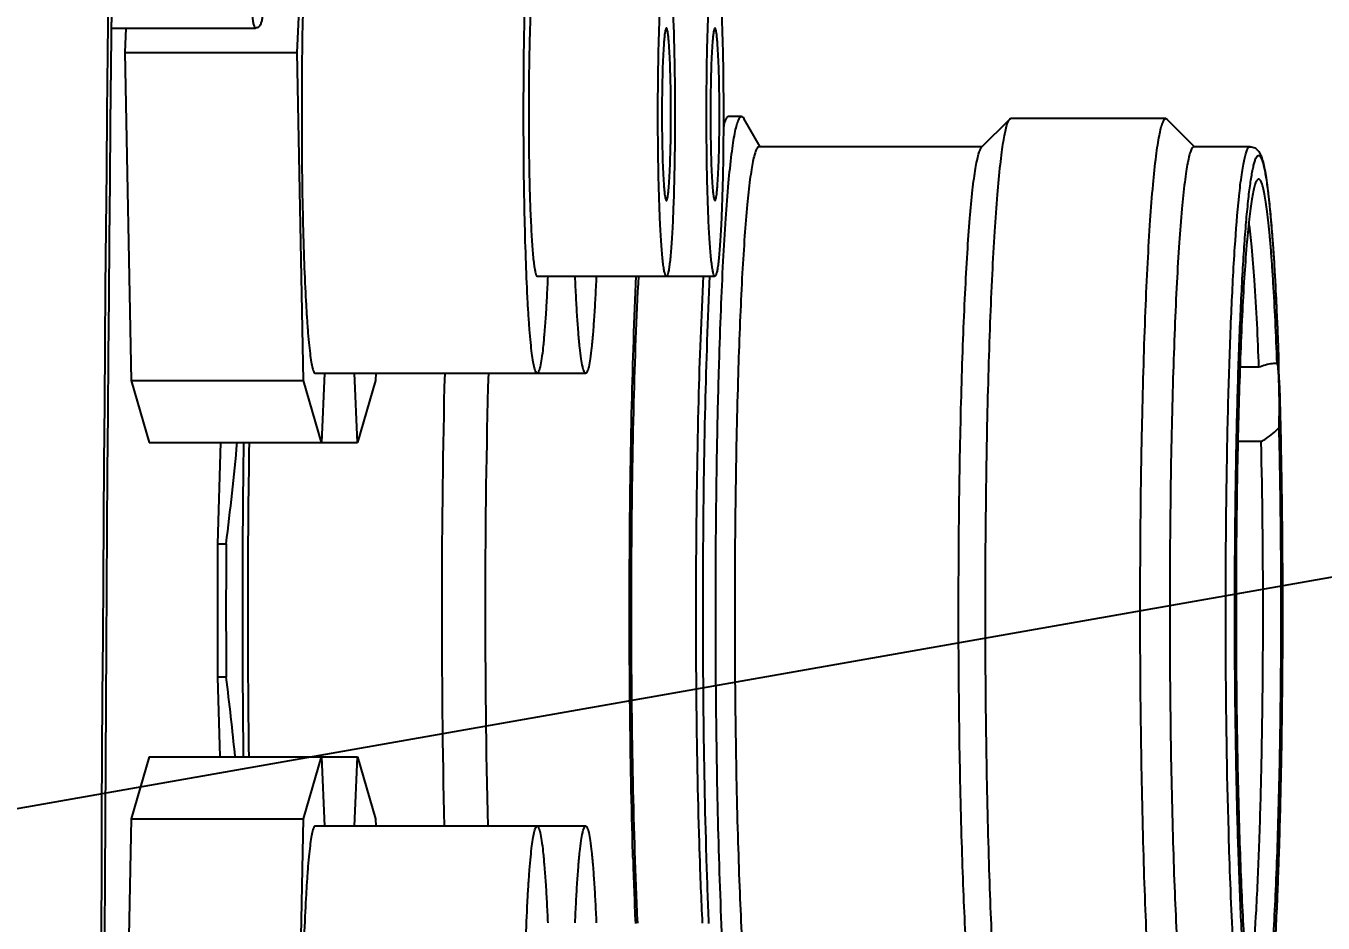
# Model space of a CAD drawing. Header units: millimetres. Extents: x 5828 to 6704, y 123 to 421.
# Drawn here: x 6614.649 to 6616.653, y 235.549 to 236.936 of the extents above; entities that cross this region are included whole.
import ezdxf

# ---------------------------------------------------------------- set-up
doc = ezdxf.new("R2010")
doc.units = ezdxf.units.MM
for name, color, linetype in [('外形图', 7, 'Continuous'), ('尺寸标注', 7, 'Continuous'), ('运动范围', 7, 'Continuous')]:
    doc.layers.add(name, color=color, linetype=linetype)
doc.styles.add('微软雅黑', font='msyh.ttc', dxfattribs={"height": 1.5})
doc.dimstyles.new('尺寸标注_1_15比例', dxfattribs={"dimtxt": 1.5, "dimasz": 1.25, "dimexe": 0.5, "dimexo": 0.4, "dimgap": 0.5, "dimtad": 1, "dimdec": 1, "dimlfac": 15, "dimdsep": 46, "dimtxsty": '微软雅黑', "dimcen": 0.09, "dimadec": 0, "dimazin": 0, "dimtp": 0.01, "dimtm": 0.01, "dimtfac": 1, "dimtdec": 1, "dimtofl": 0, "dimtmove": 0, "dimatfit": 3, "dimfxl": 1, "dimtolj": 1, "dimarcsym": 0})

# ---------------------------------------------------------------- blocks, each defined once
blk = doc.blocks.new('*D964')
at = {"layer": 'Defpoints', "color": 0}
for p in [(6599.8696, 245.0776), (6642.7754, 240.6831), (6560.7519, 234.3658), (6606.9481, 234.3718), (6651.9644, 234.3658)]:
    blk.add_point(p, dxfattribs=at)
at = {"layer": '尺寸标注', "color": 0, "lineweight": -2}
blk.add_arc((6606.914, 234.3658), 12.8206, 15.57922, 174.41148, dxfattribs=at)
at = {"layer": '尺寸标注', "color": 0}
for points in [[(6619.0604, 237.7629), (6619.4668, 237.8551), (6619.5402, 236.59)], [(6593.9463, 235.6245), (6594.3625, 235.6042), (6594.0935, 234.3658)]]:
    blk.add_solid(points, dxfattribs=at)
at = {"layer": '尺寸标注', "color": 0, "insert": (6607.3758, 248.4579), "char_height": 1.5, "attachment_point": 5, "rotation": 358.1233, "style": '微软雅黑'}
blk.add_mtext('\\A1;-\\A1;170%%d', dxfattribs=at)

msp = doc.modelspace()

# ---------------------------------------------------------------- linework, layer by layer
at = {"layer": '外形图'}
for p, q in [((6615.0678, 236.895), (6615.086, 237.3063)), ((6614.7805, 236.9325), (6615.0035, 236.9325)), ((6614.8032, 236.9325), (6614.8015, 236.895)), ((6614.8015, 236.895), (6615.0678, 236.895)), ((6614.8015, 236.895), (6614.8111, 236.3878)), ((6615.0774, 236.3878), (6615.0678, 236.895)), ((6615.7543, 236.7958), (6615.7343, 236.7958)), ((6615.7829, 236.7491), (6615.7579, 236.7927)), ((6616.1251, 236.7482), (6616.1683, 236.7914)), ((6616.41, 236.7925), (6616.1704, 236.7925)), ((6616.41, 236.7925), (6616.4121, 236.7914)), ((6616.4538, 236.7496), (6616.4121, 236.7914)), ((6616.1261, 236.7491), (6615.7812, 236.7491)), ((6616.5399, 236.7491), (6616.4533, 236.7491)), ((6616.523, 236.6724), (6616.5231, 236.6734)), ((6615.4384, 236.5491), (6615.7132, 236.5491)), ((6615.7494, 236.4142), (6615.7493, 236.4085)), ((6616.5537, 236.4082), (6616.5244, 236.4082)), ((6616.5818, 236.4141), (6616.5809, 236.4141)), ((6614.8111, 236.3878), (6615.0774, 236.3878)), ((6614.8111, 236.3878), (6614.8388, 236.292)), ((6615.1051, 236.292), (6615.0774, 236.3878)), ((6615.0956, 236.3991), (6615.5135, 236.3991)), ((6615.1099, 236.3991), (6615.1051, 236.292)), ((6615.1611, 236.292), (6615.1563, 236.3991)), ((6615.1888, 236.3878), (6615.1611, 236.292)), ((6615.189, 236.3991), (6615.1888, 236.3878)), ((6616.5849, 236.3883), (6616.5851, 236.3845)), ((6616.5851, 236.3845), (6616.5851, 236.3841)), ((6616.5851, 236.3845), (6616.5851, 236.3841)), ((6614.8388, 236.292), (6615.1611, 236.292)), ((6614.9494, 236.292), (6614.9447, 236.1356)), ((6616.5571, 236.2933), (6616.5211, 236.2933)), ((6614.9447, 236.1356), (6614.958, 236.1356)), ((6614.958, 235.9293), (6614.9447, 235.9293)), ((6614.9447, 235.9293), (6614.9484, 235.8063)), ((6614.8388, 235.8063), (6614.8111, 235.7104)), ((6614.8388, 235.8063), (6615.1611, 235.8063)), ((6615.0774, 235.7104), (6615.1051, 235.8063)), ((6615.1051, 235.8063), (6615.1099, 235.6991)), ((6615.1563, 235.6991), (6615.1611, 235.8063)), ((6615.1611, 235.8063), (6615.1888, 235.7104)), ((6614.8111, 235.7104), (6614.8015, 235.2033)), ((6614.8111, 235.7104), (6615.0774, 235.7104)), ((6615.0678, 235.2033), (6615.0774, 235.7104)), ((6615.1888, 235.7104), (6615.189, 235.6991)), ((6615.5135, 235.6991), (6615.0956, 235.6991)), ((6616.5075, 235.6699), (6616.5074, 235.6741)), ((6616.5214, 235.6767), (6616.5213, 235.6808)), ((6615.5865, 235.6508), (6615.5864, 235.6565))]:
    msp.add_line(p, q, dxfattribs=at)
for centre, radius, start, end in [((6869.0406, 234.3658), 254.2786, 179.349058, 180.650944), ((6867.1495, 234.3658), 252.3822, 179.349108, 180.650894), ((6867.1323, 234.3658), 252.365, 179.349137, 180.650872), ((6608.2786, 236.1339), 8.3103, 1.72847, 1.93604), ((6608.3425, 236.1355), 8.2463, 1.75618, 1.93951), ((6615.9137, 236.3611), 0.6713, 2.0065, 2.3734), ((6615.8063, 236.3573), 0.7788, 1.7279, 2.0091), ((6610.3624, 236.7184), 4.6323, 352.772, 354.7178), ((6633.7646, 236.0322), 18.7816, 179.20713, 180.68986), ((6630.6887, 236.0321), 15.6974, 179.05051, 180.82464), ((6635.9052, 236.0325), 20.9608, 179.71808, 180.28193), ((6635.9185, 236.0325), 20.9608, 179.71808, 180.28193), ((6610.2713, 235.3359), 4.7241, 5.715, 7.2169), ((6623.4675, 235.8849), 7.8845, 181.70142, 182.4429), ((6622.8971, 235.8891), 7.3117, 181.82197, 182.66549), ((6622.8329, 235.8869), 7.1474, 181.82023, 182.71057), ((6624.0368, 235.9014), 8.3409, 181.7217, 182.4226)]:
    msp.add_arc(centre, radius, start, end, dxfattribs=at)
for points, knots in [([(6615.0035, 236.9325), (6615.0029, 236.9325), (6615.0018, 236.9343), (6615.0009, 236.9375), (6614.9997, 236.9432), (6614.9987, 236.9509), (6614.9976, 236.9607), (6614.9962, 236.9775), (6614.9946, 237.0029), (6614.9932, 237.0378), (6614.9921, 237.0776), (6614.9914, 237.1209), (6614.9912, 237.1658), (6614.9914, 237.2107), (6614.9921, 237.254), (6614.9932, 237.2938), (6614.9946, 237.3287), (6614.9962, 237.3541), (6614.9976, 237.3709), (6614.9987, 237.3807), (6614.9997, 237.3884), (6615.0009, 237.3941), (6615.0018, 237.3973), (6615.0029, 237.3991), (6615.0035, 237.3991)], [0, 0, 0, 0, 0.003501, 0.011098, 0.023219, 0.039844, 0.060848, 0.086047, 0.148051, 0.22352, 0.309577, 0.402928, 0.5, 0.597072, 0.690423, 0.77648, 0.851949, 0.913953, 0.939152, 0.960156, 0.976781, 0.988902, 0.996499, 1, 1, 1, 1]), ([(6615.0035, 237.3991), (6615.0052, 237.3991), (6615.0081, 237.398), (6615.0103, 237.3951), (6615.0114, 237.3926), (6615.0125, 237.3891), (6615.0136, 237.3838), (6615.0152, 237.3722), (6615.017, 237.3532), (6615.0183, 237.3312), (6615.0193, 237.3102), (6615.0203, 237.2855), (6615.0216, 237.2373), (6615.0223, 237.1658), (6615.0216, 237.0943), (6615.0203, 237.0461), (6615.0193, 237.0214), (6615.0183, 237.0004), (6615.017, 236.9784), (6615.0152, 236.9594), (6615.0136, 236.9478), (6615.0125, 236.9425), (6615.0114, 236.939), (6615.0103, 236.9365), (6615.0081, 236.9336), (6615.0052, 236.9325), (6615.0035, 236.9325)], [0, 0, 0, 0, 0.010741, 0.0176, 0.022812, 0.028048, 0.040604, 0.056894, 0.101409, 0.160989, 0.195817, 0.233582, 0.316451, 0.499999, 0.683548, 0.766417, 0.804182, 0.83901, 0.898591, 0.943106, 0.959396, 0.971952, 0.977188, 0.9824, 0.989259, 1, 1, 1, 1]), ([(6615.0956, 237.1991), (6615.0946, 237.1991), (6615.0934, 237.1972), (6615.0924, 237.1946), (6615.0909, 237.1894), (6615.0892, 237.1808), (6615.0873, 237.1675), (6615.0855, 237.1508), (6615.0838, 237.1307), (6615.0822, 237.1074), (6615.0801, 237.0706), (6615.0779, 237.0185), (6615.076, 236.9503), (6615.0749, 236.8762), (6615.0745, 236.7991), (6615.0749, 236.7221), (6615.076, 236.648), (6615.0779, 236.5797), (6615.0801, 236.5277), (6615.0822, 236.4909), (6615.0838, 236.4676), (6615.0855, 236.4475), (6615.0873, 236.4307), (6615.0892, 236.4175), (6615.0909, 236.4089), (6615.0924, 236.4037), (6615.0934, 236.4011), (6615.0946, 236.3991), (6615.0956, 236.3991)], [0, 0, 0, 0, 0.003501, 0.006748, 0.011109, 0.023229, 0.039854, 0.060858, 0.086056, 0.115215, 0.14806, 0.223527, 0.309581, 0.402931, 0.5, 0.597069, 0.690419, 0.776473, 0.85194, 0.884785, 0.913944, 0.939142, 0.960146, 0.976771, 0.988891, 0.993252, 0.996499, 1, 1, 1, 1]), ([(6615.4384, 236.3991), (6615.4375, 236.3991), (6615.4363, 236.4011), (6615.4352, 236.4037), (6615.4337, 236.4089), (6615.4321, 236.4175), (6615.4302, 236.4307), (6615.4284, 236.4475), (6615.4267, 236.4676), (6615.425, 236.4909), (6615.4229, 236.5277), (6615.4208, 236.5797), (6615.4189, 236.648), (6615.4178, 236.7221), (6615.4174, 236.7991), (6615.4178, 236.8762), (6615.4189, 236.9503), (6615.4208, 237.0185), (6615.4229, 237.0706), (6615.425, 237.1074), (6615.4267, 237.1307), (6615.4284, 237.1508), (6615.4302, 237.1675), (6615.4321, 237.1808), (6615.4337, 237.1894), (6615.4352, 237.1946), (6615.4363, 237.1972), (6615.4375, 237.1991), (6615.4384, 237.1991)], [0, 0, 0, 0, 0.003501, 0.006748, 0.011109, 0.023229, 0.039854, 0.060858, 0.086056, 0.115215, 0.14806, 0.223527, 0.309581, 0.40293, 0.5, 0.597069, 0.690418, 0.776473, 0.85194, 0.884785, 0.913944, 0.939142, 0.960146, 0.976771, 0.988891, 0.993252, 0.996499, 1, 1, 1, 1]), ([(6615.4384, 237.0491), (6615.4379, 237.0491), (6615.4366, 237.0472), (6615.4357, 237.0437), (6615.4344, 237.0376), (6615.4333, 237.0294), (6615.4322, 237.0189), (6615.4311, 237.0063), (6615.4301, 236.9918), (6615.4288, 236.9688), (6615.4274, 236.9363), (6615.4262, 236.8936), (6615.4255, 236.8473), (6615.4253, 236.7991), (6615.4255, 236.751), (6615.4262, 236.7047), (6615.4274, 236.662), (6615.4288, 236.6295), (6615.4301, 236.6065), (6615.4311, 236.5919), (6615.4322, 236.5794), (6615.4333, 236.5689), (6615.4344, 236.5607), (6615.4357, 236.5546), (6615.4366, 236.5511), (6615.4379, 236.5491), (6615.4384, 236.5491)], [0, 0, 0, 0, 0.003501, 0.011099, 0.023219, 0.039844, 0.060848, 0.086047, 0.115206, 0.148053, 0.223521, 0.309577, 0.402929, 0.5, 0.597072, 0.690423, 0.776479, 0.851948, 0.884794, 0.913953, 0.939152, 0.960156, 0.976781, 0.988902, 0.996499, 1, 1, 1, 1]), ([(6615.6382, 236.5491), (6615.6376, 236.5491), (6615.6364, 236.5511), (6615.6354, 236.5546), (6615.6341, 236.5607), (6615.633, 236.5689), (6615.6319, 236.5794), (6615.6308, 236.5919), (6615.6298, 236.6065), (6615.6285, 236.6295), (6615.6271, 236.662), (6615.626, 236.7047), (6615.6252, 236.751), (6615.625, 236.7991), (6615.6252, 236.8473), (6615.626, 236.8936), (6615.6271, 236.9363), (6615.6285, 236.9688), (6615.6298, 236.9918), (6615.6308, 237.0063), (6615.6319, 237.0189), (6615.633, 237.0294), (6615.6341, 237.0376), (6615.6354, 237.0437), (6615.6364, 237.0472), (6615.6376, 237.0491), (6615.6382, 237.0491)], [0, 0, 0, 0, 0.003501, 0.011098, 0.023219, 0.039844, 0.060848, 0.086047, 0.115206, 0.148052, 0.223521, 0.309577, 0.402928, 0.5, 0.597071, 0.690423, 0.776479, 0.851947, 0.884793, 0.913953, 0.939152, 0.960156, 0.976781, 0.988901, 0.996499, 1, 1, 1, 1]), ([(6615.6382, 237.0491), (6615.6387, 237.0491), (6615.64, 237.0472), (6615.6409, 237.0437), (6615.6422, 237.0376), (6615.6433, 237.0294), (6615.6444, 237.0189), (6615.6455, 237.0063), (6615.6465, 236.9918), (6615.6478, 236.9688), (6615.6492, 236.9363), (6615.6504, 236.8936), (6615.6511, 236.8473), (6615.6513, 236.7991), (6615.6511, 236.751), (6615.6504, 236.7047), (6615.6492, 236.662), (6615.6478, 236.6295), (6615.6465, 236.6065), (6615.6455, 236.5919), (6615.6444, 236.5794), (6615.6433, 236.5689), (6615.6422, 236.5607), (6615.6409, 236.5546), (6615.64, 236.5511), (6615.6387, 236.5491), (6615.6382, 236.5491)], [0, 0, 0, 0, 0.003501, 0.011098, 0.023219, 0.039844, 0.060848, 0.086047, 0.115206, 0.148052, 0.223521, 0.309577, 0.402928, 0.5, 0.597071, 0.690423, 0.776479, 0.851947, 0.884793, 0.913953, 0.939152, 0.960156, 0.976781, 0.988901, 0.996499, 1, 1, 1, 1]), ([(6615.7132, 236.5491), (6615.7126, 236.5491), (6615.7114, 236.5511), (6615.7104, 236.5546), (6615.7092, 236.5607), (6615.708, 236.5689), (6615.7069, 236.5794), (6615.7058, 236.5919), (6615.7048, 236.6065), (6615.7035, 236.6295), (6615.7021, 236.662), (6615.701, 236.7047), (6615.7003, 236.751), (6615.7, 236.7991), (6615.7003, 236.8473), (6615.701, 236.8936), (6615.7021, 236.9363), (6615.7035, 236.9688), (6615.7048, 236.9918), (6615.7058, 237.0063), (6615.7069, 237.0189), (6615.708, 237.0294), (6615.7092, 237.0376), (6615.7104, 237.0437), (6615.7114, 237.0472), (6615.7126, 237.0491), (6615.7132, 237.0491)], [0, 0, 0, 0, 0.003501, 0.011098, 0.023219, 0.039844, 0.060848, 0.086047, 0.115206, 0.148052, 0.223521, 0.309577, 0.402928, 0.5, 0.597071, 0.690423, 0.776479, 0.851947, 0.884793, 0.913953, 0.939152, 0.960156, 0.976781, 0.988901, 0.996499, 1, 1, 1, 1]), ([(6615.7132, 237.0491), (6615.7138, 237.0491), (6615.715, 237.0472), (6615.7159, 237.0437), (6615.7172, 237.0376), (6615.7183, 237.0294), (6615.7195, 237.0189), (6615.7205, 237.0063), (6615.7215, 236.9918), (6615.7229, 236.9688), (6615.7242, 236.9363), (6615.7254, 236.8936), (6615.7261, 236.8473), (6615.7263, 236.7991), (6615.7261, 236.751), (6615.7254, 236.7047), (6615.7242, 236.662), (6615.7229, 236.6295), (6615.7215, 236.6065), (6615.7205, 236.5919), (6615.7195, 236.5794), (6615.7183, 236.5689), (6615.7172, 236.5607), (6615.7159, 236.5546), (6615.715, 236.5511), (6615.7138, 236.5491), (6615.7132, 236.5491)], [0, 0, 0, 0, 0.003501, 0.011098, 0.023219, 0.039844, 0.060848, 0.086047, 0.115206, 0.148052, 0.223521, 0.309577, 0.402928, 0.5, 0.597071, 0.690423, 0.776479, 0.851947, 0.884793, 0.913953, 0.939152, 0.960156, 0.976781, 0.988901, 0.996499, 1, 1, 1, 1]), ([(6615.6382, 236.9325), (6615.6378, 236.9325), (6615.6372, 236.9314), (6615.6367, 236.9296), (6615.636, 236.9263), (6615.6354, 236.9219), (6615.6348, 236.9164), (6615.634, 236.9067), (6615.6331, 236.8922), (6615.6323, 236.8723), (6615.6317, 236.8495), (6615.6313, 236.8248), (6615.6311, 236.7991), (6615.6313, 236.7735), (6615.6317, 236.7488), (6615.6323, 236.726), (6615.6331, 236.7061), (6615.634, 236.6915), (6615.6348, 236.6819), (6615.6354, 236.6763), (6615.636, 236.672), (6615.6367, 236.6687), (6615.6372, 236.6668), (6615.6378, 236.6658), (6615.6382, 236.6658)], [0, 0, 0, 0, 0.003501, 0.011099, 0.023219, 0.039844, 0.060849, 0.086047, 0.148052, 0.223521, 0.309577, 0.402929, 0.5, 0.597072, 0.690424, 0.77648, 0.851949, 0.913953, 0.939152, 0.960156, 0.976781, 0.988901, 0.996499, 1, 1, 1, 1]), ([(6615.6382, 236.6658), (6615.6385, 236.6658), (6615.6391, 236.6668), (6615.6396, 236.6687), (6615.6403, 236.672), (6615.6409, 236.6763), (6615.6415, 236.6819), (6615.6423, 236.6915), (6615.6432, 236.7061), (6615.644, 236.726), (6615.6447, 236.7488), (6615.6451, 236.7735), (6615.6452, 236.7991), (6615.6451, 236.8248), (6615.6447, 236.8495), (6615.644, 236.8723), (6615.6432, 236.8922), (6615.6423, 236.9067), (6615.6415, 236.9164), (6615.6409, 236.9219), (6615.6403, 236.9263), (6615.6396, 236.9296), (6615.6391, 236.9314), (6615.6385, 236.9325), (6615.6382, 236.9325)], [0, 0, 0, 0, 0.003501, 0.011099, 0.023219, 0.039844, 0.060849, 0.086047, 0.148052, 0.223521, 0.309577, 0.402929, 0.5, 0.597072, 0.690424, 0.77648, 0.851949, 0.913953, 0.939152, 0.960156, 0.976781, 0.988901, 0.996499, 1, 1, 1, 1]), ([(6615.7132, 236.9325), (6615.7129, 236.9325), (6615.7122, 236.9314), (6615.7117, 236.9296), (6615.711, 236.9263), (6615.7104, 236.9219), (6615.7098, 236.9164), (6615.709, 236.9067), (6615.7081, 236.8922), (6615.7073, 236.8723), (6615.7067, 236.8495), (6615.7063, 236.8248), (6615.7062, 236.7991), (6615.7063, 236.7735), (6615.7067, 236.7488), (6615.7073, 236.726), (6615.7081, 236.7061), (6615.709, 236.6915), (6615.7098, 236.6819), (6615.7104, 236.6763), (6615.711, 236.672), (6615.7117, 236.6687), (6615.7122, 236.6668), (6615.7129, 236.6658), (6615.7132, 236.6658)], [0, 0, 0, 0, 0.003501, 0.011099, 0.023219, 0.039844, 0.060849, 0.086047, 0.148052, 0.223521, 0.309577, 0.402929, 0.5, 0.597072, 0.690424, 0.77648, 0.851949, 0.913953, 0.939152, 0.960156, 0.976781, 0.988901, 0.996499, 1, 1, 1, 1]), ([(6615.7132, 236.6658), (6615.7135, 236.6658), (6615.7141, 236.6668), (6615.7146, 236.6687), (6615.7153, 236.672), (6615.7159, 236.6763), (6615.7165, 236.6819), (6615.7173, 236.6915), (6615.7182, 236.7061), (6615.7191, 236.726), (6615.7197, 236.7488), (6615.7201, 236.7735), (6615.7202, 236.7991), (6615.7201, 236.8248), (6615.7197, 236.8495), (6615.7191, 236.8723), (6615.7182, 236.8922), (6615.7173, 236.9067), (6615.7165, 236.9164), (6615.7159, 236.9219), (6615.7153, 236.9263), (6615.7146, 236.9296), (6615.7141, 236.9314), (6615.7135, 236.9325), (6615.7132, 236.9325)], [0, 0, 0, 0, 0.003501, 0.011099, 0.023219, 0.039844, 0.060849, 0.086047, 0.148052, 0.223521, 0.309577, 0.402929, 0.5, 0.597072, 0.690424, 0.77648, 0.851949, 0.913953, 0.939152, 0.960156, 0.976781, 0.988901, 0.996499, 1, 1, 1, 1]), ([(6615.7197, 235.6508), (6615.7178, 235.7122), (6615.7152, 235.8394), (6615.7139, 236.0325), (6615.715, 236.1957), (6615.7172, 236.3229), (6615.7195, 236.412), (6615.7223, 236.4945), (6615.7257, 236.5692), (6615.7295, 236.6346), (6615.7338, 236.6898), (6615.7377, 236.7289), (6615.7412, 236.7543), (6615.7436, 236.7688), (6615.7461, 236.7802), (6615.7483, 236.7876), (6615.7502, 236.792), (6615.7516, 236.7944), (6615.7533, 236.7958), (6615.7543, 236.7958)], [0, 0, 0, 0, 0.160274, 0.332233, 0.504192, 0.586498, 0.664467, 0.736771, 0.802178, 0.859581, 0.908011, 0.946664, 0.962126, 0.974933, 0.985051, 0.99248, 0.99521, 0.997318, 1, 1, 1, 1]), ([(6615.7343, 236.7958), (6615.7336, 236.7958), (6615.7323, 236.795), (6615.7311, 236.7935), (6615.7296, 236.7909), (6615.7279, 236.7863), (6615.7268, 236.7822), (6615.7262, 236.7799)], [0, 0, 0, 0, 0.122823, 0.209837, 0.318931, 0.609212, 1, 1, 1, 1]), ([(6615.7543, 236.7958), (6615.7546, 236.7958), (6615.7555, 236.7956), (6615.7568, 236.7945), (6615.7575, 236.7933), (6615.7579, 236.7927)], [0, 0, 0, 0, 0.186168, 0.528697, 1, 1, 1, 1]), ([(6616.1683, 236.7914), (6616.1672, 236.7903), (6616.1652, 236.7865), (6616.1629, 236.7793), (6616.1605, 236.769), (6616.1581, 236.7558), (6616.1557, 236.7397), (6616.1525, 236.7125), (6616.1487, 236.6718), (6616.1447, 236.6152), (6616.1411, 236.5492), (6616.1379, 236.4748), (6616.1352, 236.3931), (6616.1331, 236.3056), (6616.1311, 236.1815), (6616.1302, 236.0227), (6616.1315, 235.8353), (6616.1341, 235.712), (6616.1359, 235.6525)], [0, 0, 0, 0, 0.004208, 0.010852, 0.020048, 0.031809, 0.046111, 0.062909, 0.103734, 0.153661, 0.211895, 0.277502, 0.349422, 0.426493, 0.507465, 0.675821, 0.843613, 1, 1, 1, 1]), ([(6616.1704, 236.7925), (6616.1702, 236.7925), (6616.1694, 236.7924), (6616.1687, 236.7919), (6616.1683, 236.7914)], [0, 0, 0, 0, 0.221703, 1, 1, 1, 1]), ([(6616.3756, 235.6525), (6616.3738, 235.7136), (6616.3711, 235.8402), (6616.3698, 236.0325), (6616.3709, 236.195), (6616.3731, 236.3217), (6616.3754, 236.4103), (6616.3782, 236.4925), (6616.3816, 236.5668), (6616.3854, 236.632), (6616.3896, 236.687), (6616.3936, 236.7259), (6616.397, 236.7511), (6616.3995, 236.7656), (6616.4019, 236.7769), (6616.4041, 236.7843), (6616.406, 236.7886), (6616.4074, 236.791), (6616.409, 236.7925), (6616.41, 236.7925)], [0, 0, 0, 0, 0.160274, 0.332233, 0.504192, 0.586498, 0.664467, 0.736771, 0.802178, 0.859581, 0.908011, 0.946664, 0.962126, 0.974933, 0.985051, 0.99248, 0.99521, 0.997318, 1, 1, 1, 1]), ([(6615.7812, 236.7491), (6615.7803, 236.7491), (6615.7788, 236.7479), (6615.7775, 236.7458), (6615.7758, 236.742), (6615.7738, 236.7355), (6615.7716, 236.7256), (6615.7693, 236.7129), (6615.7662, 236.6907), (6615.7626, 236.6566), (6615.7587, 236.6082), (6615.7551, 236.5508), (6615.752, 236.485), (6615.7502, 236.4386), (6615.7494, 236.4142)], [0, 0, 0, 0, 0.008153, 0.014458, 0.022589, 0.044655, 0.074667, 0.112642, 0.158495, 0.273206, 0.417147, 0.588107, 0.783416, 1, 1, 1, 1]), ([(6616.0946, 235.6741), (6616.0929, 235.7302), (6616.0905, 235.8465), (6616.0892, 236.0233), (6616.0901, 236.173), (6616.092, 236.2901), (6616.094, 236.3726), (6616.0965, 236.4495), (6616.0995, 236.5197), (6616.1029, 236.582), (6616.1066, 236.6353), (6616.1102, 236.6737), (6616.1133, 236.6994), (6616.1155, 236.7146), (6616.1178, 236.727), (6616.12, 236.7367), (6616.1223, 236.7435), (6616.1241, 236.7471), (6616.1251, 236.7482)], [0, 0, 0, 0, 0.156387, 0.324179, 0.492535, 0.573507, 0.650578, 0.722498, 0.788105, 0.846339, 0.896265, 0.937091, 0.953889, 0.968191, 0.979952, 0.989148, 0.995792, 1, 1, 1, 1]), ([(6616.4533, 236.7491), (6616.4524, 236.7491), (6616.4508, 236.7478), (6616.4495, 236.7455), (6616.4477, 236.7415), (6616.4457, 236.7345), (6616.4433, 236.7238), (6616.441, 236.7102), (6616.4378, 236.6863), (6616.4341, 236.6496), (6616.4301, 236.5978), (6616.4265, 236.5364), (6616.4233, 236.4663), (6616.4207, 236.3888), (6616.4185, 236.3052), (6616.4164, 236.1857), (6616.4154, 236.0325), (6616.4166, 235.8512), (6616.4191, 235.7317), (6616.4208, 235.6741)], [0, 0, 0, 0, 0.002682, 0.00479, 0.00752, 0.014949, 0.025067, 0.037874, 0.053336, 0.091989, 0.140419, 0.197822, 0.263229, 0.335533, 0.413502, 0.495808, 0.667767, 0.839726, 1, 1, 1, 1]), ([(6616.5231, 236.6734), (6616.5242, 236.6844), (6616.526, 236.6997), (6616.529, 236.7185), (6616.531, 236.7292), (6616.5331, 236.7376), (6616.5349, 236.7431), (6616.5365, 236.7463), (6616.5377, 236.7481), (6616.539, 236.7491), (6616.5399, 236.7491)], [0, 0, 0, 0, 0.418879, 0.586103, 0.724586, 0.834141, 0.914976, 0.944979, 0.968495, 1, 1, 1, 1]), ([(6616.5399, 236.7491), (6616.5425, 236.7491), (6616.5472, 236.7479), (6616.552, 236.7439), (6616.5548, 236.7398), (6616.5573, 236.7345), (6616.5597, 236.7271), (6616.5621, 236.7166), (6616.5644, 236.704), (6616.5666, 236.6889), (6616.5687, 236.6714), (6616.5716, 236.6433), (6616.575, 236.6024), (6616.5785, 236.5468), (6616.5816, 236.4833), (6616.5833, 236.4383), (6616.5841, 236.4146)], [0, 0, 0, 0, 0.022641, 0.040008, 0.053284, 0.065285, 0.090648, 0.121152, 0.158176, 0.202151, 0.253172, 0.31118, 0.447529, 0.609433, 0.794522, 1, 1, 1, 1]), ([(6616.5213, 235.6808), (6616.5201, 235.722), (6616.5181, 235.8071), (6616.5165, 235.9374), (6616.5162, 236.0713), (6616.5173, 236.2037), (6616.5192, 236.3109), (6616.5215, 236.3923), (6616.5234, 236.4486), (6616.5257, 236.5011), (6616.5281, 236.5492), (6616.5308, 236.5925), (6616.5337, 236.6306), (6616.5364, 236.6589), (6616.5386, 236.6787), (6616.5403, 236.6912), (6616.5419, 236.7023), (6616.5436, 236.7118), (6616.5453, 236.7197), (6616.547, 236.726), (6616.5487, 236.7308), (6616.5504, 236.734), (6616.552, 236.7357), (6616.5534, 236.7359), (6616.5544, 236.7355), (6616.5553, 236.7347), (6616.5566, 236.733), (6616.5581, 236.7297), (6616.5598, 236.7245), (6616.5615, 236.7178), (6616.5632, 236.7095), (6616.5656, 236.6952), (6616.5684, 236.6736), (6616.5716, 236.6433), (6616.5758, 236.5917), (6616.5803, 236.5149), (6616.5829, 236.4501), (6616.5841, 236.4146)], [0, 0, 0, 0, 0.089273, 0.184665, 0.282638, 0.379556, 0.471826, 0.515138, 0.556027, 0.594112, 0.629043, 0.660496, 0.688184, 0.711855, 0.722117, 0.731301, 0.739387, 0.746362, 0.752215, 0.756947, 0.760567, 0.763123, 0.764769, 0.765415, 0.766096, 0.766923, 0.767963, 0.770791, 0.774701, 0.779727, 0.785876, 0.793144, 0.810988, 0.833124, 0.859358, 0.923139, 1, 1, 1, 1]), ([(6616.5514, 236.6982), (6616.5504, 236.6972), (6616.5487, 236.6939), (6616.5466, 236.6876), (6616.5445, 236.6786), (6616.5424, 236.667), (6616.5403, 236.6528), (6616.5375, 236.629), (6616.5342, 236.5933), (6616.5306, 236.5436), (6616.5275, 236.4857), (6616.5247, 236.4204), (6616.5224, 236.3488), (6616.5205, 236.2721), (6616.5187, 236.1632), (6616.5179, 236.0239), (6616.5191, 235.8595), (6616.5214, 235.7513), (6616.523, 235.6991)], [0, 0, 0, 0, 0.004208, 0.010851, 0.020047, 0.031808, 0.04611, 0.062908, 0.103733, 0.153659, 0.211894, 0.2775, 0.349421, 0.426491, 0.507464, 0.67582, 0.843613, 1, 1, 1, 1]), ([(6616.5818, 236.4141), (6616.581, 236.4361), (6616.5793, 236.4778), (6616.5766, 236.5282), (6616.5742, 236.5647), (6616.5724, 236.589), (6616.5706, 236.611), (6616.5686, 236.6307), (6616.5666, 236.648), (6616.5646, 236.6628), (6616.5625, 236.6752), (6616.5605, 236.6849), (6616.5584, 236.6921), (6616.5565, 236.6965), (6616.5548, 236.6985), (6616.5536, 236.6992), (6616.5523, 236.6991), (6616.5517, 236.6985), (6616.5514, 236.6982)], [0, 0, 0, 0, 0.227467, 0.430313, 0.521486, 0.605335, 0.681532, 0.749782, 0.809829, 0.861452, 0.904483, 0.938812, 0.964433, 0.981569, 0.987267, 0.991539, 0.99536, 1, 1, 1, 1]), ([(6616.5074, 235.6741), (6616.5046, 235.7657), (6616.5017, 235.9535), (6616.5026, 236.1862), (6616.5064, 236.3673), (6616.5105, 236.4862), (6616.5157, 236.5864), (6616.5203, 236.6463), (6616.523, 236.6724)], [0, 0, 0, 0, 0.275216, 0.564038, 0.698736, 0.81946, 0.921264, 1, 1, 1, 1]), ([(6616.5537, 236.4082), (6616.552, 236.4531), (6616.5491, 236.5152), (6616.5432, 236.5903), (6616.5399, 236.6204), (6616.5381, 236.6333)], [0, 0, 0, 0, 0.597745, 0.825865, 1, 1, 1, 1]), ([(6615.4548, 236.5488), (6615.4543, 236.5377), (6615.4533, 236.5167), (6615.4516, 236.4871), (6615.4497, 236.4614), (6615.4477, 236.44), (6615.4457, 236.4229), (6615.4436, 236.4106), (6615.4416, 236.4033), (6615.44, 236.3999), (6615.4389, 236.3991), (6615.4384, 236.3991)], [0, 0, 0, 0, 0.219511, 0.415759, 0.586326, 0.729136, 0.842497, 0.925186, 0.976702, 0.991254, 1, 1, 1, 1]), ([(6615.5135, 236.3991), (6615.513, 236.3991), (6615.5119, 236.3999), (6615.5103, 236.4033), (6615.5083, 236.4106), (6615.5062, 236.4229), (6615.5041, 236.44), (6615.5022, 236.4614), (6615.5003, 236.4871), (6615.4986, 236.5167), (6615.4976, 236.5377), (6615.4971, 236.5488)], [0, 0, 0, 0, 0.008746, 0.023297, 0.074814, 0.157502, 0.270864, 0.413674, 0.584241, 0.780489, 1, 1, 1, 1]), ([(6615.5298, 236.5488), (6615.5293, 236.5377), (6615.5283, 236.5167), (6615.5266, 236.4871), (6615.5247, 236.4614), (6615.5228, 236.44), (6615.5207, 236.4229), (6615.5186, 236.4106), (6615.5167, 236.4033), (6615.515, 236.3999), (6615.5139, 236.3991), (6615.5135, 236.3991)], [0, 0, 0, 0, 0.219511, 0.415759, 0.586326, 0.729136, 0.842497, 0.925186, 0.976702, 0.991254, 1, 1, 1, 1]), ([(6615.5864, 235.6565), (6615.5842, 235.7311), (6615.5813, 235.8855), (6615.5808, 236.1168), (6615.5839, 236.3397), (6615.5885, 236.483), (6615.5917, 236.5494)], [0, 0, 0, 0, 0.250992, 0.518644, 0.776738, 1, 1, 1, 1]), ([(6615.595, 236.5496), (6615.5915, 236.4845), (6615.5865, 236.3422), (6615.5832, 236.1194), (6615.5837, 235.8868), (6615.5867, 235.7315), (6615.5891, 235.6567)], [0, 0, 0, 0, 0.219057, 0.478149, 0.748524, 1, 1, 1, 1]), ([(6615.6952, 236.5494), (6615.6916, 236.4851), (6615.6866, 236.3438), (6615.6832, 236.122), (6615.6836, 235.8898), (6615.6867, 235.7346), (6615.689, 235.6599)], [0, 0, 0, 0, 0.217222, 0.476515, 0.747859, 1, 1, 1, 1]), ([(6615.7049, 236.5494), (6615.7017, 236.4825), (6615.697, 236.3382), (6615.6939, 236.1136), (6615.6945, 235.881), (6615.6974, 235.7258), (6615.6997, 235.6508)], [0, 0, 0, 0, 0.223506, 0.481927, 0.749618, 1, 1, 1, 1]), ([(6615.7493, 236.4085), (6615.7474, 236.35), (6615.7447, 236.2281), (6615.7432, 236.0425), (6615.7444, 235.8563), (6615.7469, 235.7334), (6615.7487, 235.6741)], [0, 0, 0, 0, 0.239226, 0.49802, 0.757823, 1, 1, 1, 1]), ([(6616.5809, 236.4141), (6616.5787, 236.4141), (6616.5694, 236.4135), (6616.5603, 236.4109), (6616.5537, 236.4082)], [0, 0, 0, 0, 0.235418, 1, 1, 1, 1]), ([(6616.5828, 236.411), (6616.5827, 236.4117), (6616.5825, 236.4127), (6616.5821, 236.4138), (6616.5819, 236.4141), (6616.5818, 236.4141)], [0, 0, 0, 0, 0.695707, 0.892901, 1, 1, 1, 1]), ([(6616.5845, 236.3889), (6616.5843, 236.3934), (6616.5839, 236.4007), (6616.5833, 236.4081), (6616.5828, 236.411)], [0, 0, 0, 0, 0.606394, 1, 1, 1, 1]), ([(6615.2953, 235.6989), (6615.2926, 235.8162), (6615.2904, 236.0496), (6615.2931, 236.2831), (6615.2961, 236.3992)], [0, 0, 0, 0, 0.502454, 1, 1, 1, 1]), ([(6615.3631, 236.3995), (6615.3597, 236.2835), (6615.3569, 236.0499), (6615.3592, 235.8164), (6615.3622, 235.6989)], [0, 0, 0, 0, 0.497007, 1, 1, 1, 1]), ([(6616.5851, 236.3841), (6616.5863, 236.3424), (6616.5883, 236.256), (6616.5899, 236.1237), (6616.5902, 235.9879), (6616.589, 235.8539), (6616.587, 235.7456), (6616.5846, 235.6636), (6616.5826, 235.6071), (6616.5803, 235.5546), (6616.5777, 235.5067), (6616.5749, 235.4639), (6616.572, 235.4265), (6616.5689, 235.3949), (6616.566, 235.3723), (6616.5636, 235.3574), (6616.5619, 235.3487), (6616.5601, 235.3415), (6616.5584, 235.336), (6616.5569, 235.3325), (6616.5556, 235.3305), (6616.5547, 235.3296), (6616.5537, 235.3291), (6616.5523, 235.3291), (6616.5505, 235.3307), (6616.5489, 235.3338), (6616.5471, 235.3385), (6616.5454, 235.3448), (6616.5437, 235.3527), (6616.542, 235.3623), (6616.5403, 235.3734), (6616.5386, 235.3862), (6616.5363, 235.4062), (6616.5337, 235.435), (6616.5307, 235.4737), (6616.528, 235.5178), (6616.5255, 235.5669), (6616.5233, 235.6204), (6616.522, 235.6575), (6616.5214, 235.6767)], [0, 0, 0, 0, 0.088903, 0.183932, 0.281462, 0.377772, 0.469186, 0.511957, 0.55222, 0.58959, 0.623713, 0.654265, 0.680959, 0.703545, 0.721822, 0.729296, 0.735642, 0.740855, 0.744939, 0.747921, 0.749026, 0.749905, 0.750613, 0.751252, 0.752808, 0.755248, 0.758755, 0.763381, 0.76914, 0.776031, 0.784044, 0.793165, 0.803376, 0.826973, 0.85462, 0.88606, 0.920997, 0.959097, 1, 1, 1, 1]), ([(6616.5851, 236.3845), (6616.5868, 236.3278), (6616.5892, 236.2101), (6616.5904, 236.0316), (6616.5894, 235.8806), (6616.5873, 235.763), (6616.5852, 235.6808), (6616.5826, 235.6045), (6616.5794, 235.5356), (6616.5759, 235.4752), (6616.5724, 235.4306), (6616.5694, 235.3999), (6616.5672, 235.3808), (6616.565, 235.3644), (6616.5626, 235.3506), (6616.5601, 235.3393), (6616.5576, 235.3313), (6616.5551, 235.3257), (6616.5523, 235.3214), (6616.5474, 235.3172), (6616.5426, 235.3158), (6616.5399, 235.3158)], [0, 0, 0, 0, 0.157726, 0.326922, 0.496058, 0.57698, 0.653612, 0.724647, 0.788884, 0.845249, 0.892827, 0.913089, 0.930913, 0.946265, 0.959164, 0.969732, 0.978393, 0.982403, 0.986765, 0.992461, 1, 1, 1, 1]), ([(6616.5848, 236.315), (6616.5851, 236.326), (6616.5854, 236.3479), (6616.5851, 236.3699), (6616.5848, 236.3808)], [0, 0, 0, 0, 0.500999, 1, 1, 1, 1]), ([(6616.5514, 235.3667), (6616.5517, 235.3664), (6616.5524, 235.3659), (6616.5537, 235.3657), (6616.5549, 235.3665), (6616.5566, 235.3686), (6616.5585, 235.3732), (6616.5606, 235.3806), (6616.5627, 235.3907), (6616.5648, 235.4035), (6616.5669, 235.4188), (6616.5689, 235.4367), (6616.5709, 235.4571), (6616.5727, 235.4799), (6616.5746, 235.5049), (6616.5769, 235.5426), (6616.5796, 235.5945), (6616.5823, 235.6621), (6616.5845, 235.7358), (6616.5863, 235.8144), (6616.5874, 235.8966), (6616.5883, 236.0095), (6616.5879, 236.1492), (6616.5861, 236.2606), (6616.5848, 236.315)], [0, 0, 0, 0, 0.001432, 0.002612, 0.003947, 0.005739, 0.011144, 0.019221, 0.030038, 0.043589, 0.059837, 0.078725, 0.100182, 0.124125, 0.150457, 0.179071, 0.242672, 0.313885, 0.39154, 0.474356, 0.560967, 0.649941, 0.829085, 1, 1, 1, 1]), ([(6616.5571, 236.2933), (6616.5596, 236.2947), (6616.5696, 236.3009), (6616.5786, 236.3086), (6616.5848, 236.315)], [0, 0, 0, 0, 0.239789, 1, 1, 1, 1]), ([(6616.5381, 235.4317), (6616.5393, 235.4402), (6616.5416, 235.4594), (6616.5458, 235.5052), (6616.5503, 235.5757), (6616.5546, 235.6738), (6616.5577, 235.7869), (6616.5597, 235.9103), (6616.5605, 236.0803), (6616.5591, 236.2085), (6616.5571, 236.2933)], [0, 0, 0, 0, 0.030029, 0.066988, 0.160144, 0.275663, 0.408755, 0.553882, 0.704998, 1, 1, 1, 1]), ([(6615.0956, 235.6991), (6615.0946, 235.6991), (6615.0934, 235.6972), (6615.0924, 235.6946), (6615.0909, 235.6894), (6615.0892, 235.6808), (6615.0873, 235.6675), (6615.0855, 235.6508), (6615.0838, 235.6307), (6615.0822, 235.6074), (6615.0801, 235.5706), (6615.0779, 235.5185), (6615.076, 235.4503), (6615.0749, 235.3762), (6615.0745, 235.2991), (6615.0749, 235.2221), (6615.076, 235.148), (6615.0779, 235.0797), (6615.0801, 235.0277), (6615.0822, 234.9909), (6615.0838, 234.9676), (6615.0855, 234.9475), (6615.0873, 234.9307), (6615.0892, 234.9175), (6615.0909, 234.9089), (6615.0924, 234.9037), (6615.0934, 234.9011), (6615.0946, 234.8991), (6615.0956, 234.8991)], [0, 0, 0, 0, 0.003501, 0.006748, 0.011109, 0.023229, 0.039854, 0.060858, 0.086056, 0.115215, 0.14806, 0.223527, 0.309581, 0.402931, 0.5, 0.597069, 0.690419, 0.776473, 0.85194, 0.884785, 0.913944, 0.939142, 0.960146, 0.976771, 0.988891, 0.993252, 0.996499, 1, 1, 1, 1]), ([(6615.4384, 234.8991), (6615.4375, 234.8991), (6615.4363, 234.9011), (6615.4352, 234.9037), (6615.4337, 234.9089), (6615.4321, 234.9175), (6615.4302, 234.9307), (6615.4284, 234.9475), (6615.4267, 234.9676), (6615.425, 234.9909), (6615.4229, 235.0277), (6615.4208, 235.0797), (6615.4189, 235.148), (6615.4178, 235.2221), (6615.4174, 235.2991), (6615.4178, 235.3762), (6615.4189, 235.4503), (6615.4208, 235.5185), (6615.4229, 235.5706), (6615.425, 235.6074), (6615.4267, 235.6307), (6615.4284, 235.6508), (6615.4302, 235.6675), (6615.4321, 235.6808), (6615.4337, 235.6894), (6615.4352, 235.6946), (6615.4363, 235.6972), (6615.4375, 235.6991), (6615.4384, 235.6991)], [0, 0, 0, 0, 0.003501, 0.006748, 0.011109, 0.023229, 0.039854, 0.060858, 0.086056, 0.115215, 0.14806, 0.223527, 0.309581, 0.40293, 0.5, 0.597069, 0.690418, 0.776473, 0.85194, 0.884785, 0.913944, 0.939142, 0.960146, 0.976771, 0.988891, 0.993252, 0.996499, 1, 1, 1, 1]), ([(6615.4384, 235.6991), (6615.4389, 235.6991), (6615.44, 235.6984), (6615.4416, 235.695), (6615.4436, 235.6876), (6615.4457, 235.6753), (6615.4477, 235.6583), (6615.4497, 235.6368), (6615.4516, 235.6111), (6615.4533, 235.5816), (6615.4543, 235.5606), (6615.4548, 235.5495)], [0, 0, 0, 0, 0.008746, 0.023297, 0.074814, 0.157502, 0.270864, 0.413674, 0.584241, 0.780489, 1, 1, 1, 1]), ([(6615.4971, 235.5495), (6615.4976, 235.5606), (6615.4986, 235.5816), (6615.5003, 235.6111), (6615.5022, 235.6368), (6615.5041, 235.6583), (6615.5062, 235.6753), (6615.5083, 235.6876), (6615.5103, 235.695), (6615.5119, 235.6984), (6615.513, 235.6991), (6615.5135, 235.6991)], [0, 0, 0, 0, 0.219511, 0.415759, 0.586326, 0.729136, 0.842497, 0.925186, 0.976702, 0.991254, 1, 1, 1, 1]), ([(6615.5135, 235.6991), (6615.5139, 235.6991), (6615.515, 235.6984), (6615.5167, 235.695), (6615.5186, 235.6876), (6615.5207, 235.6753), (6615.5228, 235.6583), (6615.5247, 235.6368), (6615.5266, 235.6111), (6615.5283, 235.5816), (6615.5293, 235.5606), (6615.5298, 235.5495)], [0, 0, 0, 0, 0.008746, 0.023297, 0.074814, 0.157502, 0.270864, 0.413674, 0.584241, 0.780489, 1, 1, 1, 1]), ([(6616.523, 235.6991), (6616.5237, 235.6761), (6616.5252, 235.6322), (6616.528, 235.5697), (6616.5311, 235.5143), (6616.5345, 235.4669), (6616.5378, 235.4328), (6616.5406, 235.4101), (6616.5426, 235.3966), (6616.5447, 235.3855), (6616.5467, 235.3769), (6616.5487, 235.3709), (6616.5504, 235.3677), (6616.5514, 235.3667)], [0, 0, 0, 0, 0.2064, 0.394294, 0.560816, 0.703423, 0.819972, 0.867928, 0.908777, 0.942397, 0.968728, 0.987816, 1, 1, 1, 1]), ([(6615.7487, 235.6741), (6615.7495, 235.6482), (6615.7512, 235.5987), (6615.7544, 235.5286), (6615.758, 235.4671), (6615.7619, 235.4153), (6615.7657, 235.3786), (6615.7689, 235.3548), (6615.7712, 235.3412), (6615.7735, 235.3305), (6615.7756, 235.3235), (6615.7774, 235.3194), (6615.7787, 235.3171), (6615.7802, 235.3158), (6615.7812, 235.3158)], [0, 0, 0, 0, 0.215491, 0.410425, 0.581504, 0.725842, 0.841041, 0.887123, 0.925291, 0.955446, 0.977588, 0.985724, 0.992006, 1, 1, 1, 1]), ([(6616.1251, 235.3168), (6616.1241, 235.3178), (6616.1223, 235.3212), (6616.1202, 235.3278), (6616.118, 235.337), (6616.1158, 235.3489), (6616.1136, 235.3634), (6616.1106, 235.3879), (6616.1071, 235.4245), (6616.1034, 235.4754), (6616.1, 235.535), (6616.097, 235.6021), (6616.0954, 235.6494), (6616.0946, 235.6741)], [0, 0, 0, 0, 0.012183, 0.03127, 0.0576, 0.091219, 0.132067, 0.180023, 0.296572, 0.43918, 0.605702, 0.793598, 1, 1, 1, 1]), ([(6616.4208, 235.6741), (6616.4216, 235.6482), (6616.4233, 235.5987), (6616.4265, 235.5286), (6616.4301, 235.4671), (6616.4341, 235.4153), (6616.4378, 235.3786), (6616.441, 235.3548), (6616.4433, 235.3412), (6616.4457, 235.3305), (6616.4477, 235.3235), (6616.4495, 235.3194), (6616.4508, 235.3171), (6616.4524, 235.3158), (6616.4533, 235.3158)], [0, 0, 0, 0, 0.215491, 0.410425, 0.581505, 0.725842, 0.841042, 0.887123, 0.925291, 0.955446, 0.977588, 0.985724, 0.992006, 1, 1, 1, 1]), ([(6616.523, 235.3927), (6616.5212, 235.4102), (6616.5179, 235.4493), (6616.5121, 235.5417), (6616.5092, 235.6166), (6616.5075, 235.6699)], [0, 0, 0, 0, 0.190312, 0.423684, 1, 1, 1, 1]), ([(6615.7379, 235.3361), (6615.7357, 235.3551), (6615.7318, 235.3984), (6615.7249, 235.5033), (6615.7215, 235.5892), (6615.7197, 235.6508)], [0, 0, 0, 0, 0.182102, 0.413338, 1, 1, 1, 1]), ([(6616.1359, 235.6525), (6616.1367, 235.6262), (6616.1384, 235.5761), (6616.1416, 235.5049), (6616.1452, 235.4418), (6616.1491, 235.3878), (6616.1528, 235.3489), (6616.1561, 235.323), (6616.1583, 235.3076), (6616.1607, 235.295), (6616.163, 235.2852), (6616.1653, 235.2782), (6616.1672, 235.2746), (6616.1683, 235.2735)], [0, 0, 0, 0, 0.206402, 0.394298, 0.56082, 0.703428, 0.819977, 0.867933, 0.90878, 0.9424, 0.96873, 0.987817, 1, 1, 1, 1]), ([(6616.41, 235.2725), (6616.409, 235.2725), (6616.4074, 235.2739), (6616.406, 235.2763), (6616.4041, 235.2806), (6616.4019, 235.288), (6616.3995, 235.2994), (6616.397, 235.3138), (6616.3936, 235.3391), (6616.3896, 235.378), (6616.3854, 235.4329), (6616.3816, 235.4981), (6616.3782, 235.5724), (6616.3764, 235.6249), (6616.3756, 235.6525)], [0, 0, 0, 0, 0.007994, 0.014276, 0.022412, 0.044554, 0.074709, 0.112877, 0.158959, 0.274158, 0.418496, 0.589575, 0.78451, 1, 1, 1, 1])]:
    msp.add_open_spline(points, degree=3, knots=knots, dxfattribs=at)
at = {"layer": '运动范围', "color": 0}
msp.add_line((6642.7754, 240.6831), (6606.9481, 234.3718), dxfattribs=at)
msp.add_arc((6606.9481, 234.3658), 36.38, 10, 350, dxfattribs=at)

# ---------------------------------------------------------------- dimensions: what is measured, and where the dimension line sits
at = {"layer": '尺寸标注'}
dim = msp.add_angular_dim_2l(base=(6599.8696, 245.0776), line1=((6560.7519, 234.3658), (6651.9644, 234.3658)), line2=((6642.7754, 240.6831), (6606.9481, 234.3718)), text='\\A1;-<>', dimstyle='尺寸标注_1_15比例', override={"dimtxsty": '微软雅黑'}, dxfattribs=at)
dim.commit()
dim.dimension.update_dxf_attribs({"geometry": '*D964', "text_midpoint": (6607.3339, 247.1795), "dimtype": 162})

doc.saveas('drawing.dxf')
